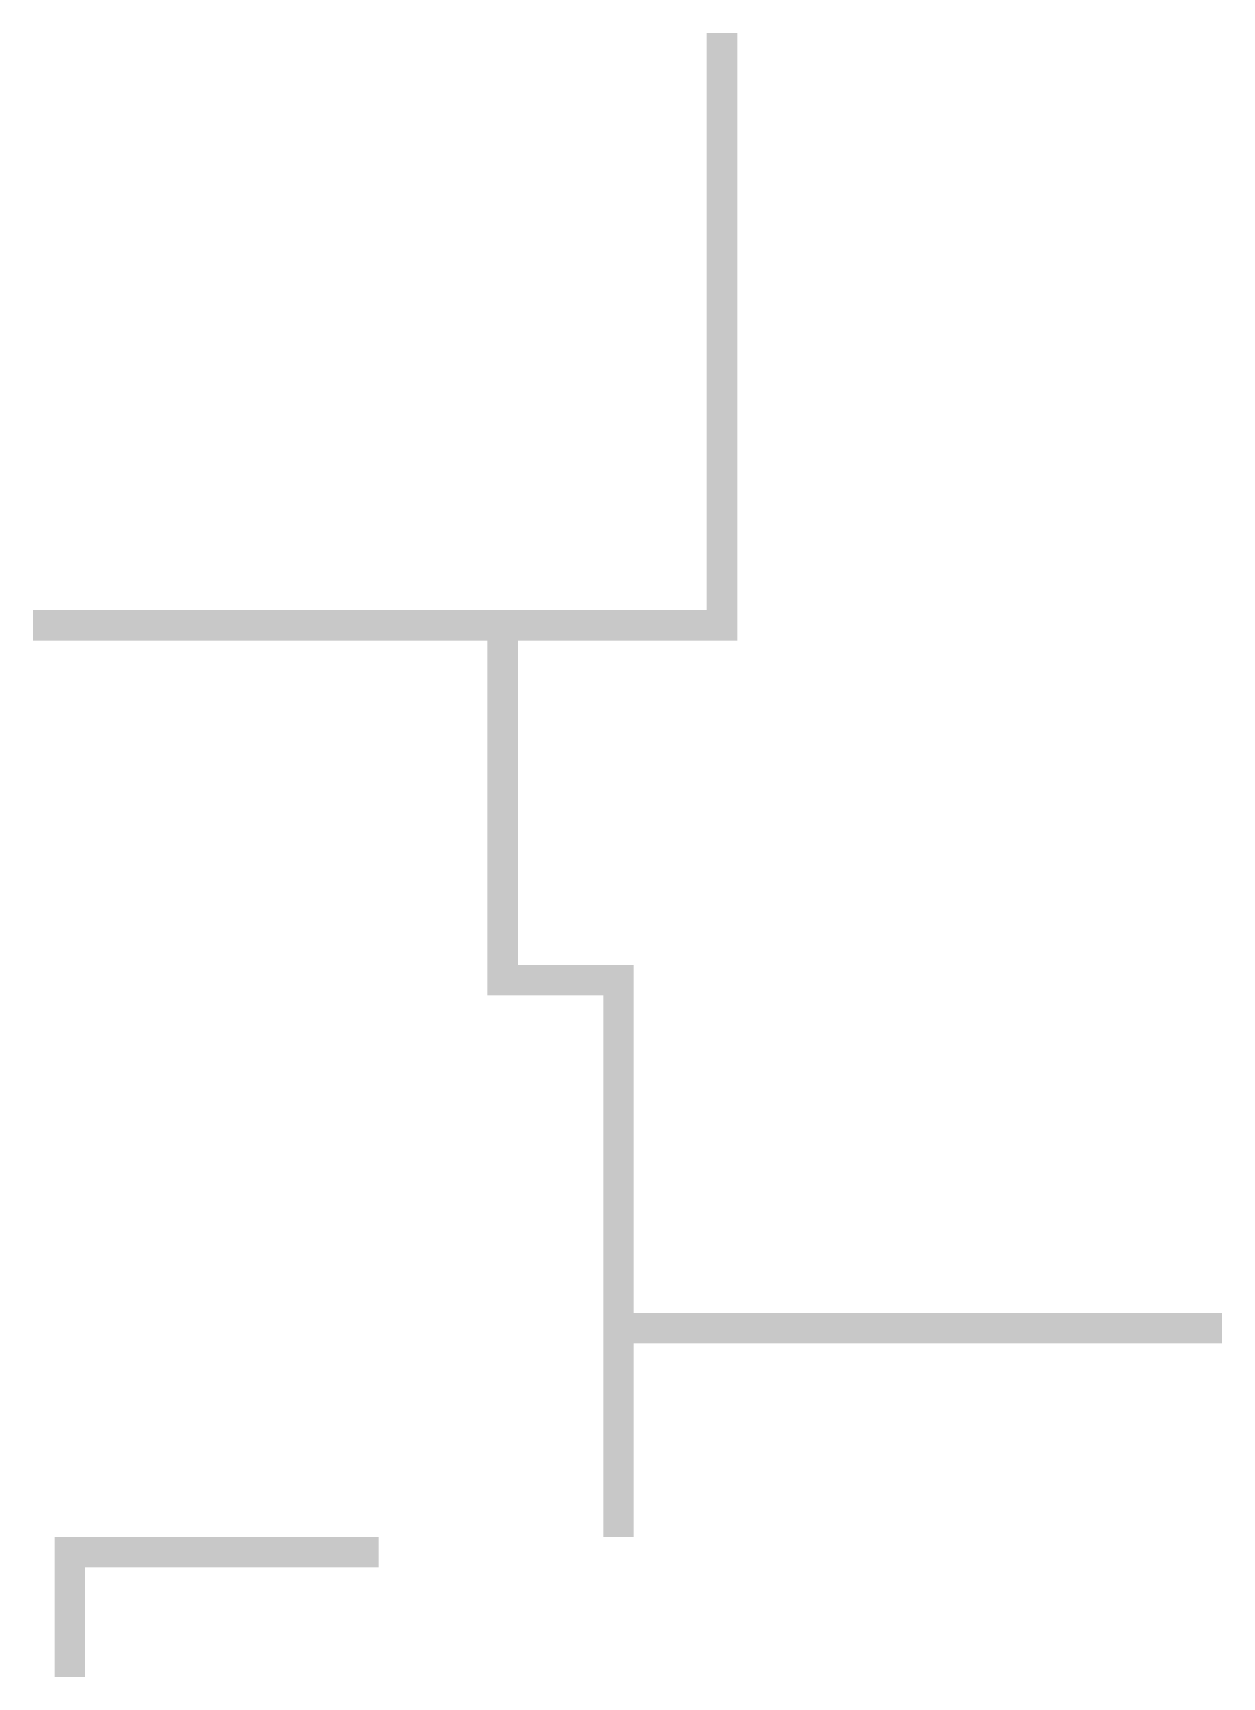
# Model space of a CAD drawing. Header units: inches. Extents: x -7053 to 899, y 8996 to 11069.
# Drawn here: x -7053.3 to -6858.1, y 10609.9 to 10879.8 of the extents above; entities that cross this region are included whole.
import ezdxf

# ---------------------------------------------------------------- set-up
doc = ezdxf.new("R2010")
doc.units = ezdxf.units.IN
doc.header["$LTSCALE"] = 24
doc.header["$MEASUREMENT"] = 0
doc.layers.add('20171023 KING ST - SIMPLIFIED FLOOR PLAN & SEATING$0$Nu-wahatch', color=252, linetype='CONTINUOUS')
doc.layers.add('FLOOR PLAN', color=252, linetype='CONTINUOUS')

# ---------------------------------------------------------------- blocks, each defined once
blk = doc.blocks.new('20171023 KING ST - SIMPLIFIED FLOOR PLAN & SEATING')
at = {"layer": '20171023 KING ST - SIMPLIFIED FLOOR PLAN & SEATING$0$Nu-wahatch'}
h = blk.add_hatch(color=256, dxfattribs=at)
edge = h.paths.add_edge_path()
edge.add_line((-6959.73, 10632.91), (-6954.73, 10632.91))
edge.add_line((-6954.73, 10632.91), (-6954.73, 10664.7))
edge.add_line((-6954.73, 10664.7), (-6858.13, 10664.7))
edge.add_line((-6858.13, 10664.7), (-6858.13, 10669.7))
edge.add_line((-6858.13, 10669.7), (-6954.73, 10669.7))
edge.add_line((-6954.73, 10669.7), (-6954.73, 10726.84))
edge.add_line((-6954.73, 10726.84), (-6973.73, 10726.84))
edge.add_line((-6973.73, 10726.84), (-6973.73, 10780.09))
edge.add_line((-6973.73, 10780.09), (-6937.73, 10780.09))
edge.add_line((-6937.73, 10780.09), (-6937.73, 10874.84))
edge.add_line((-6937.73, 10874.84), (-6937.73, 10879.84))
edge.add_line((-6937.73, 10879.84), (-6942.73, 10879.84))
edge.add_line((-6942.73, 10879.84), (-6942.73, 10785.09))
edge.add_line((-6942.73, 10785.09), (-7053.34, 10785.09))
edge.add_line((-7053.34, 10785.09), (-7053.34, 10780.09))
edge.add_line((-7053.34, 10780.09), (-6978.73, 10780.09))
edge.add_line((-6978.73, 10780.09), (-6978.73, 10721.84))
edge.add_line((-6978.73, 10721.84), (-6959.73, 10721.84))
edge.add_line((-6959.73, 10721.84), (-6959.73, 10632.91))
h = blk.add_hatch(color=256, dxfattribs=at)
edge = h.paths.add_edge_path()
edge.add_line((-7049.78, 10632.91), (-7049.78, 10609.91))
edge.add_line((-7049.78, 10609.91), (-7044.78, 10609.91))
edge.add_line((-7044.78, 10609.91), (-7044.78, 10627.91))
edge.add_line((-7044.78, 10627.91), (-6996.56, 10627.91))
edge.add_line((-6996.56, 10627.91), (-6996.56, 10632.91))
edge.add_line((-6996.56, 10632.91), (-7049.78, 10632.91))

msp = doc.modelspace()

# ---------------------------------------------------------------- block references
at = {"layer": 'FLOOR PLAN'}
msp.add_blockref('20171023 KING ST - SIMPLIFIED FLOOR PLAN & SEATING', (0, 0), dxfattribs=at)

doc.saveas('drawing.dxf')
